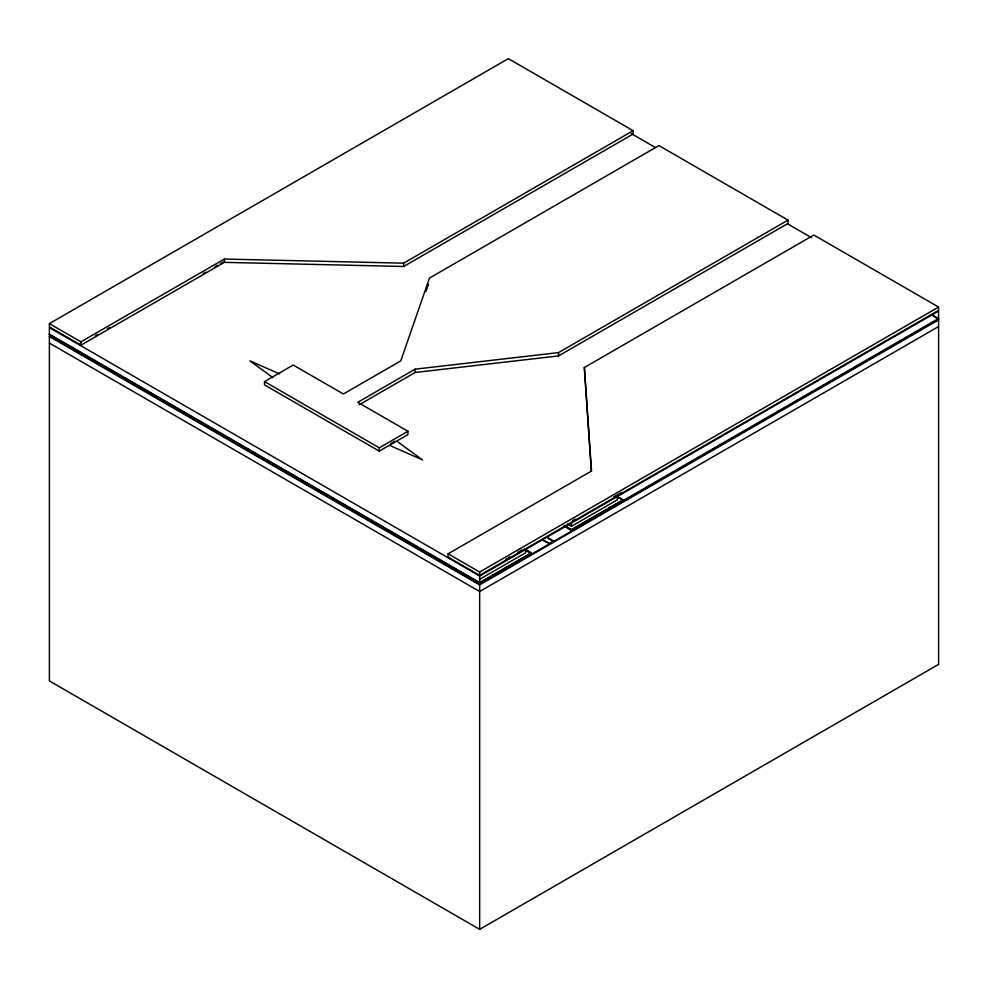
<?xml version="1.0" encoding="UTF-8"?>
<svg xmlns="http://www.w3.org/2000/svg" width="988" height="988" viewBox="0 0 988 988"><rect width="100%" height="100%" fill="white"/><g stroke="black" fill="none" stroke-linecap="round" stroke-linejoin="round"><path stroke-width="1.48" d="M425.939 291.559L428.459 284.297M49.4 323.619L508.338 58.65L633.123 130.688L633.123 134.01L403.647 266.488L224.375 262.351L80.954 345.158L49.4 326.929L49.4 323.619L80.954 341.836L224.375 259.041L403.647 263.178L633.123 130.688M95.404 335.809L98.047 334.29M107.322 328.93L109.964 327.411M203.083 273.651L205.726 272.12M214.989 266.772L217.644 265.241M220.287 263.71L222.942 262.178M788.004 220.114L558.541 352.605L415.121 369.166L357.755 402.289L407.945 431.262L407.945 434.584L379.269 451.133L264.525 384.9L264.525 381.59L293.214 365.029L343.404 394.002L400.782 360.879L429.459 278.085L658.934 145.594L788.004 220.114L788.004 223.436L558.541 355.915L415.121 372.476L359.089 404.833M264.525 381.59L379.269 447.823L407.945 431.262M390.742 443.686L393.965 441.821M390.742 444.353L395.039 441.204M584.353 367.511L813.828 235.021L938.6 307.058L938.6 310.38L479.662 575.337L448.107 557.121L448.107 553.811L591.528 471.017L584.353 367.511L591.318 471.276M448.107 553.811L479.662 572.027L938.6 307.058M506.029 559.122L509.993 556.837M517.934 552.243L521.911 549.958M572.657 520.651L575.312 519.132M613.696 496.964L621.637 492.37M479.662 579.314L525.554 552.823L525.554 548.846M567.569 524.085L571.447 526.32L617.339 499.829L617.339 495.853M563.629 525.949L571.447 530.47L938.6 318.494L938.6 311.035L479.662 576.004L49.4 327.596L49.4 335.056L479.662 583.463L531.285 553.651L531.285 552.823L479.662 582.624L49.4 334.228M564.815 525.814L571.447 529.63L623.082 499.829L623.082 500.657M542.536 539.609L549.217 543.462L553.515 541.51L548.179 538.423M479.662 584.155L938.6 319.186L938.6 664.381L479.662 929.35L49.4 680.942L49.4 335.747L479.662 584.155L479.662 929.35M938.6 319.914L479.662 584.884L49.4 336.476M938.6 326.534L479.662 591.503L49.4 343.095M279.678 373.933L249.902 360.879L272.873 377.589M390.025 445.588L422.58 459.914L397.188 441.451M631.27 133.602L655.328 147.484M787.609 223.868L811.654 237.75M931.919 314.629L938.6 318.494M933.252 316.098L938.6 319.186M616.401 495.964L623.082 499.829M616.401 496.297L623.082 500.163L571.447 529.963L564.926 526.209M616.401 496.803L619.068 498.335M546.833 537.126L553.515 540.979M542.536 540.14L549.217 543.462M524.665 548.995L531.285 552.823M524.764 549.39L531.285 553.157L479.662 582.957L49.4 334.549M524.764 549.884L529.988 552.897M571.447 522.343L571.447 526.32M571.447 529.63L571.447 530.47M558.541 352.605L558.541 355.915M479.662 572.027L479.662 583.463M478.229 574.51L478.229 575.177M449.54 557.948L449.54 558.615M415.121 369.166L415.121 372.476M403.647 263.178L403.647 266.488M379.269 447.823L379.269 451.133M224.375 259.041L224.375 262.351M80.954 341.836L80.954 345.158M79.522 344.318L79.522 344.985M50.833 327.769L50.833 328.424"/></g></svg>
